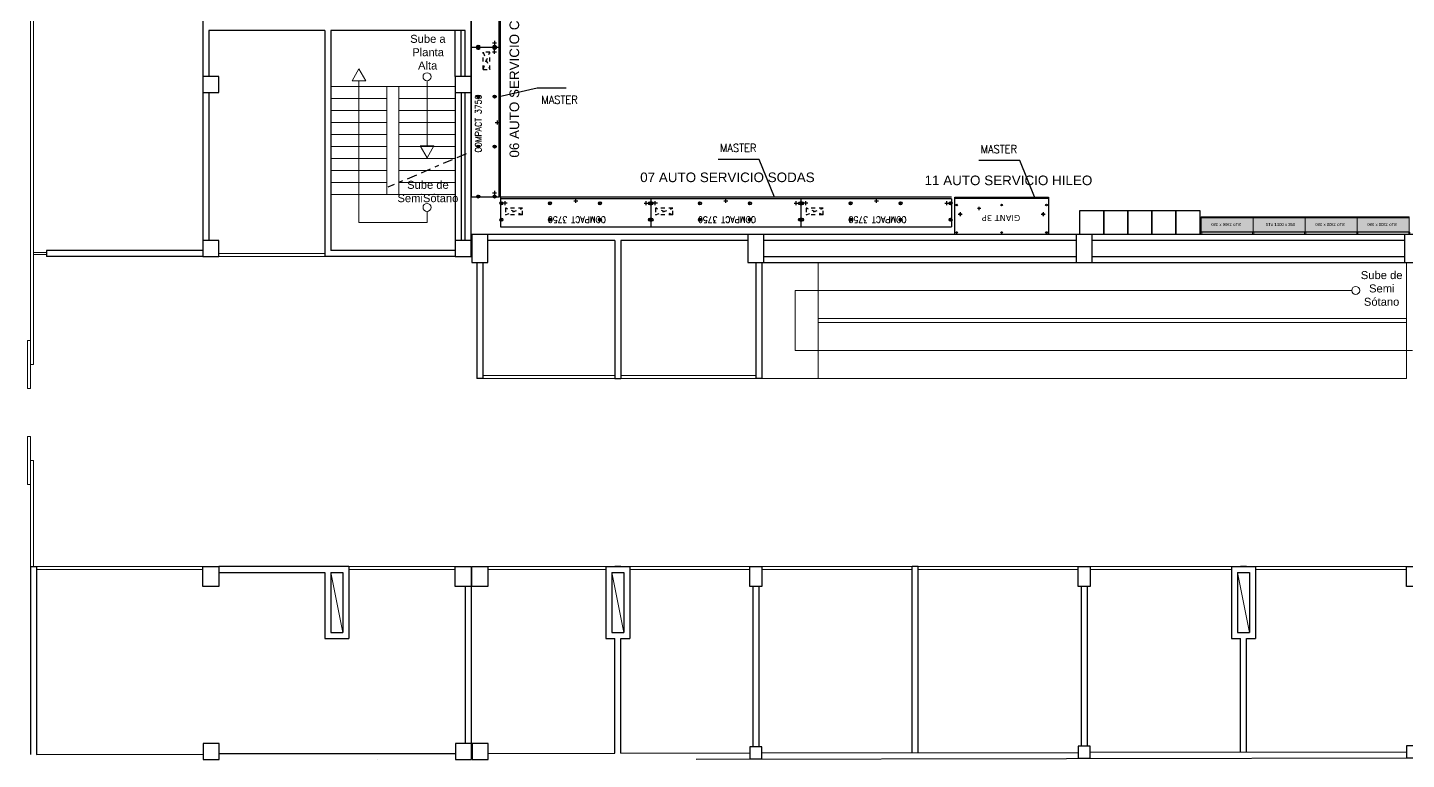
# Model space of a CAD drawing. Header units: millimetres. Extents: x 3075.9 to 3157.7, y 1648.7 to 1706.1.
# Drawn here: x 3075.94 to 3110.39, y 1648.72 to 1667.02 of the extents above; entities that cross this region are included whole.
import ezdxf
from ezdxf.enums import TextEntityAlignment as Align

# ---------------------------------------------------------------- set-up
doc = ezdxf.new("R2010")
doc.units = ezdxf.units.MM
for name, pattern in [('MORSE_G2', [0.875, 0.25, -0.125, 0.25, -0.125, 0, -0.125]), ('TRATTEGGIATA', [0.75, 0.5, -0.25]), ('TRATTEGGIATA2', [0.375, 0.25, -0.125])]:
    doc.linetypes.add(name, pattern=pattern)
doc.layers.add('-h gondolas', color=7, linetype='Continuous', true_color=0xbfbdbb)
for name, color, linetype in [('AR-MUEBLES DE FRÍO', 7, 'Continuous'), ('CAMARAS DE FRIO', 5, 'Continuous'), ('COSTAN-CAM-NOMENCLATURAS', 7, 'Continuous'), ('COSTAN-EXH-BLK-EXTERIOR', 3, 'Continuous'), ('DESAGUE MAQUINA', 3, 'Continuous'), ('DESAGUE PISO', 7, 'TRATTEGGIATA'), ('GABINETE', 1, 'Continuous'), ('PATAS', 6, 'Continuous'), ('QUADRO_ELETTRICO', 8, 'Continuous'), ('TESTI20', 3, 'Continuous'), ('TEXTO', 111, 'Continuous')]:
    doc.layers.add(name, color=color, linetype=linetype)
for name, color, linetype, lineweight in [('Carpinteria de aluminio', 4, 'Continuous', 5), ('Estructura HoAo', 7, 'Continuous', 30), ('Gondolas Hiper', 30, 'Continuous', 0), ('Muros de ladrillo', 6, 'Continuous', 30), ('Rampas y gradas', 3, 'Continuous', 0), ('Símbolos', 7, 'Continuous', 0)]:
    doc.layers.add(name, color=color, linetype=linetype, lineweight=lineweight)
doc.layers.add('MUEBLES DE FRIO', color=7, linetype='Continuous', lineweight=9, true_color=0xffffff)
doc.styles.add('Arial', font='arial.ttf')
doc.styles.add('Century Gothic', font='GOTHIC.TTF')
doc.styles.add('ROMANS', font='romans.shx', dxfattribs={"width": 0.9})
doc.styles.get("Standard").update_dxf_attribs({"font": 'arial.ttf'})
doc.styles.add('TESTI15', font='romans.shx', dxfattribs={"width": 0.9, "height": 1.5})

# ---------------------------------------------------------------- blocks, each defined once
blk = doc.blocks.new('POSICION DE DESAGUE')
for p, q in [((-40, 0), (40, 0)), ((0, 40), (0, -40))]:
    blk.add_line(p, q)
blk = doc.blocks.new('giant 3p nuevo')
for p, q in [((1.3, 1.894), (1.229, 1.823)), ((1.3, 1.823), (1.229, 1.894)), ((-0.166, 0.428), (-0.237, 0.357)), ((-0.166, 0.357), (-0.237, 0.428))]:
    blk.add_line(p, q)
at = {"color": 1}
blk.add_line((-0.021, 0.021), (1.636, 1.678), dxfattribs=at)
for centre, radius in [((0.999, 2.244), 0.02), ((1.264, 1.858), 0.025), ((1.485, 1.758), 0.02), ((0.206, 1.451), 0.02), ((0.692, 0.965), 0.02), ((-0.587, 0.658), 0.02), ((-0.201, 0.392), 0.025), ((-0.101, 0.172), 0.02)]:
    blk.add_circle(centre, radius)
at = {"layer": 'COSTAN-EXH-BLK-EXTERIOR', "color": 5}
blk.add_lwpolyline([(-0.658, 0.658), (0.999, 2.314), (1.657, 1.657), (0, 0), (-0.658, 0.658)], dxfattribs=at)
at = {"xscale": 0.001, "yscale": 0.001, "zscale": 0.001, "rotation": 44.99999999999995}
blk.add_blockref('POSICION DE DESAGUE', (1.027, 1.423), dxfattribs=at)
at = {"color": 7, "insert": (0.079, 0.917), "char_height": 0.15, "width": 2.34604, "attachment_point": 1, "rotation": 45}
blk.add_mtext('{\\fVerdana|b0|i0|c0|p34;GIANT 3P}', dxfattribs=at)
blk = doc.blocks.new('gondola 1.30')
at = {"layer": '-h gondolas'}
h = blk.add_hatch(color=256, dxfattribs=at)
h.dxf.hatch_style = 1
h.paths.add_polyline_path([(7568.851, 4757.471), (7568.851, 4757.851), (7567.551, 4757.851), (7567.551, 4757.471)])
h.paths.add_polyline_path([(7568.866, 4757.851), (7568.836, 4757.851), (7568.836, 4757.911), (7568.866, 4757.911)])
h.paths.add_polyline_path([(7567.566, 4757.851), (7567.536, 4757.851), (7567.536, 4757.911), (7567.566, 4757.911)])
blk.add_line((7567.551, 4757.841), (7567.551, 4757.491))
at = {"linetype": 'Continuous', "lineweight": 0}
blk.add_line((7568.851, 4757.491), (7567.551, 4757.491), dxfattribs=at)
at = {"linetype": 'Continuous', "lineweight": 0, "flags": 128}
for points in [[(7567.566, 4757.851), (7567.536, 4757.851), (7567.536, 4757.911), (7567.566, 4757.911)], [(7568.866, 4757.851), (7568.836, 4757.851), (7568.836, 4757.911), (7568.866, 4757.911)]]:
    blk.add_lwpolyline(points, close=True, dxfattribs=at)
blk.add_lwpolyline([(7568.851, 4757.851), (7568.851, 4757.841), (7567.551, 4757.841)], dxfattribs=at)
at = {"linetype": 'Continuous', "lineweight": 0}
blk.add_lwpolyline([(7568.851, 4757.471), (7568.851, 4757.851), (7567.551, 4757.851), (7567.551, 4757.471)], close=True, dxfattribs=at)
at = {"layer": 'Gondolas Hiper', "linetype": 'Continuous', "lineweight": 0, "insert": (7567.803, 4757.623), "char_height": 0.075, "attachment_point": 3, "rotation": 180, "line_spacing_factor": 1.031632, "style": 'Century Gothic'}
blk.add_mtext('{\\fArial|b0|i0|c0|p34;\\C7;STo 1300 x 350}', dxfattribs=at)
blk = doc.blocks.new('LI_TL1_C_375')
at = {"layer": 'DESAGUE MAQUINA'}
for p, q in [((165, -590), (65, -590)), ((115, -540), (115, -640)), ((3585, -590), (3685, -590)), ((3635, -540), (3635, -640))]:
    blk.add_line(p, q, dxfattribs=at)
at = {"layer": 'DESAGUE PISO'}
for p, q in [((1925, -650), (1825, -650)), ((1875, -600), (1875, -700))]:
    blk.add_line(p, q, dxfattribs=at)
at = {"layer": 'GABINETE'}
for p, q in [((3750, 0), (0, 0)), ((0, -705), (0, 0)), ((0, -705), (3750, -705))]:
    blk.add_line(p, q, dxfattribs=at)
at = {"layer": 'GABINETE', "color": 3, "linetype": 'ByBlock'}
blk.add_line((0, -740), (3750, -740), dxfattribs=at)
at = {"layer": 'PATAS'}
for p, q in [((-18, -180), (58, -180)), ((20, -142), (20, -218)), ((1232, -180), (1308, -180)), ((1270, -142), (1270, -218)), ((2482, -180), (2558, -180)), ((2520, -142), (2520, -218)), ((3768, -180), (3692, -180)), ((3730, -142), (3730, -218)), ((-18, -590), (58, -590)), ((20, -552), (20, -628)), ((1232, -590), (1308, -590)), ((1270, -552), (1270, -628)), ((2482, -590), (2558, -590)), ((2520, -552), (2520, -628)), ((3768, -590), (3692, -590)), ((3730, -552), (3730, -628))]:
    blk.add_line(p, q, dxfattribs=at)
for centre in [(20, -180), (1270, -180), (2520, -180), (3730, -180), (20, -590), (1270, -590), (2520, -590), (3730, -590)]:
    blk.add_circle(centre, 37.6, dxfattribs=at)
at = {"layer": 'QUADRO_ELETTRICO', "linetype": 'TRATTEGGIATA2'}
for p, q in [((3200, -300), (3630, -300)), ((3200, -300), (3630, -470)), ((3630, -300), (3200, -470)), ((3200, -300), (3200, -470)), ((3630, -470), (3630, -300)), ((3200, -470), (3630, -470))]:
    blk.add_line(p, q, dxfattribs=at)
at = {"layer": 'TESTI20', "style": 'TESTI15', "width": 0.9}
blk.add_text('COMPACT 3750', height=157.1, dxfattribs=at).set_placement((1843, -179), align=Align.MIDDLE)

msp = doc.modelspace()

# ---------------------------------------------------------------- linework, layer by layer
at = {"lineweight": 0}
for p, q in [((3083.523, 1653.393), (3083.823, 1651.893)), ((3090.543, 1653.393), (3090.843, 1651.893)), ((3106.173, 1653.393), (3106.473, 1651.893))]:
    msp.add_line(p, q, dxfattribs=at)
at = {"layer": 'AR-MUEBLES DE FRÍO'}
for points in [[(3102.236, 1662.443), (3102.836, 1662.443), (3102.836, 1661.843), (3102.236, 1661.843)], [(3102.836, 1662.443), (3103.436, 1662.443), (3103.436, 1661.843), (3102.836, 1661.843)], [(3103.436, 1662.443), (3104.036, 1662.443), (3104.036, 1661.843), (3103.436, 1661.843)], [(3104.036, 1662.443), (3104.636, 1662.443), (3104.636, 1661.843), (3104.036, 1661.843)], [(3104.636, 1662.443), (3105.236, 1662.443), (3105.236, 1661.843), (3104.636, 1661.843)]]:
    msp.add_lwpolyline(points, close=True, dxfattribs=at)
at = {"layer": 'CAMARAS DE FRIO', "color": 1}
for p, q in [((3087.723, 1665.293), (3088.676, 1665.508)), ((3088.676, 1665.508), (3089.402, 1665.508)), ((3094.226, 1663.721), (3093.194, 1663.721)), ((3094.608, 1662.773), (3094.226, 1663.721)), ((3100.739, 1663.691), (3099.707, 1663.691)), ((3101.121, 1662.743), (3100.739, 1663.691))]:
    msp.add_line(p, q, dxfattribs=at)
at = {"layer": 'Carpinteria de aluminio'}
for p, q in [((3076.018, 1674.313), (3076.018, 1658.593)), ((3076.093, 1674.313), (3076.093, 1658.593)), ((3076.418, 1661.393), (3076.093, 1661.393)), ((3076.418, 1661.343), (3076.093, 1661.343)), ((3083.373, 1661.368), (3080.723, 1661.368)), ((3083.373, 1661.368), (3080.723, 1661.368)), ((3083.373, 1661.293), (3080.723, 1661.293)), ((3083.373, 1661.293), (3080.723, 1661.293)), ((3076.018, 1658.593), (3076.093, 1658.593)), ((3087.318, 1658.318), (3090.618, 1658.318)), ((3087.318, 1658.243), (3090.618, 1658.243)), ((3090.768, 1658.318), (3094.143, 1658.318)), ((3090.768, 1658.243), (3094.143, 1658.243)), ((3076.018, 1656.193), (3076.018, 1653.543)), ((3076.018, 1656.193), (3076.093, 1656.193)), ((3076.093, 1656.193), (3076.093, 1653.543)), ((3076.168, 1653.543), (3080.318, 1653.543)), ((3076.168, 1653.468), (3080.318, 1653.468)), ((3083.973, 1653.543), (3086.623, 1653.543)), ((3083.973, 1653.468), (3086.623, 1653.468)), ((3087.443, 1653.543), (3090.393, 1653.543)), ((3087.443, 1653.468), (3090.393, 1653.468)), ((3090.993, 1653.543), (3093.993, 1653.543)), ((3090.993, 1653.468), (3093.993, 1653.468)), ((3094.293, 1653.543), (3098.048, 1653.543)), ((3094.293, 1653.468), (3098.048, 1653.468)), ((3098.198, 1653.543), (3102.193, 1653.543)), ((3098.198, 1653.468), (3102.193, 1653.468)), ((3102.493, 1653.543), (3110.393, 1653.543)), ((3102.493, 1653.468), (3106.023, 1653.468)), ((3106.623, 1653.468), (3110.393, 1653.468))]:
    msp.add_line(p, q, dxfattribs=at)
for points in [[(3075.943, 1659.193), (3075.943, 1657.993), (3076.018, 1657.993), (3076.018, 1659.193)], [(3075.943, 1656.793), (3075.943, 1655.593), (3076.018, 1655.593), (3076.018, 1656.793)]]:
    msp.add_lwpolyline(points, close=True, dxfattribs=at)
at = {"layer": 'COSTAN-CAM-NOMENCLATURAS', "color": 1}
msp.add_line((3087.763, 1662.773), (3087.763, 1662.033), dxfattribs=at)
at = {"layer": 'Estructura HoAo'}
for points in [[(3080.323, 1665.793), (3080.323, 1665.393), (3080.723, 1665.393), (3080.723, 1665.793)], [(3080.323, 1665.793), (3080.323, 1665.393), (3080.723, 1665.393), (3080.723, 1665.793)], [(3080.323, 1665.793), (3080.323, 1665.393), (3080.723, 1665.393), (3080.723, 1665.793)], [(3080.323, 1665.793), (3080.323, 1665.393), (3080.723, 1665.393), (3080.723, 1665.793)], [(3086.623, 1665.793), (3086.623, 1665.393), (3087.023, 1665.393), (3087.023, 1665.793)], [(3086.623, 1665.793), (3086.623, 1665.393), (3087.023, 1665.393), (3087.023, 1665.793)], [(3080.323, 1661.693), (3080.323, 1661.293), (3080.723, 1661.293), (3080.723, 1661.693)], [(3080.323, 1661.693), (3080.323, 1661.293), (3080.723, 1661.293), (3080.723, 1661.693)], [(3086.623, 1661.693), (3086.623, 1661.293), (3087.023, 1661.293), (3087.023, 1661.693)], [(3086.623, 1661.693), (3086.623, 1661.293), (3087.023, 1661.293), (3087.023, 1661.693)], [(3087.043, 1661.843), (3087.043, 1661.143), (3087.443, 1661.143), (3087.443, 1661.843)], [(3093.943, 1661.843), (3093.943, 1661.143), (3094.343, 1661.143), (3094.343, 1661.843)], [(3102.143, 1661.843), (3102.143, 1661.143), (3102.543, 1661.143), (3102.543, 1661.843)], [(3110.343, 1661.843), (3110.343, 1661.143), (3110.743, 1661.143), (3110.743, 1661.843)], [(3080.718, 1653.543), (3080.718, 1653.043), (3080.318, 1653.043), (3080.318, 1653.543)], [(3087.023, 1653.543), (3087.023, 1653.043), (3086.623, 1653.043), (3086.623, 1653.543)], [(3087.443, 1653.543), (3087.443, 1653.043), (3087.043, 1653.043), (3087.043, 1653.543)], [(3093.993, 1653.543), (3094.293, 1653.543), (3094.293, 1653.043), (3093.993, 1653.043)], [(3102.193, 1653.543), (3102.493, 1653.543), (3102.493, 1653.043), (3102.193, 1653.043)], [(3110.393, 1653.543), (3110.693, 1653.543), (3110.693, 1653.043), (3110.393, 1653.043)], [(3080.326, 1649.117), (3080.326, 1648.717), (3080.726, 1648.717), (3080.726, 1649.117)], [(3086.631, 1649.118), (3086.631, 1648.718), (3087.031, 1648.718), (3087.031, 1649.118)], [(3087.051, 1649.118), (3087.051, 1648.718), (3087.451, 1648.718), (3087.451, 1649.118)], [(3093.993, 1649.028), (3093.993, 1648.728), (3094.293, 1648.728), (3094.293, 1649.028)], [(3102.193, 1649.044), (3102.193, 1648.744), (3102.493, 1648.744), (3102.493, 1649.044)], [(3110.393, 1649.059), (3110.393, 1648.759), (3110.693, 1648.759), (3110.693, 1649.059)]]:
    msp.add_lwpolyline(points, close=True, dxfattribs=at)
at = {"layer": 'Muros de ladrillo'}
for p, q in [((3080.323, 1673.593), (3080.323, 1665.793)), ((3080.323, 1673.593), (3080.323, 1665.793)), ((3087.023, 1665.793), (3087.023, 1673.593)), ((3087.023, 1665.793), (3087.023, 1673.593)), ((3080.473, 1666.943), (3080.473, 1665.793)), ((3083.373, 1666.943), (3080.473, 1666.943)), ((3080.473, 1666.943), (3080.473, 1665.793)), ((3083.373, 1666.943), (3080.473, 1666.943)), ((3083.373, 1666.943), (3083.373, 1661.293)), ((3083.373, 1666.943), (3083.373, 1661.293)), ((3086.873, 1666.943), (3083.523, 1666.943)), ((3083.523, 1666.943), (3083.523, 1661.443)), ((3086.873, 1666.943), (3083.523, 1666.943)), ((3083.523, 1666.943), (3083.523, 1661.443)), ((3086.623, 1665.793), (3086.623, 1666.943)), ((3086.623, 1665.793), (3086.623, 1666.943)), ((3086.773, 1665.793), (3086.773, 1666.943)), ((3086.773, 1665.793), (3086.773, 1666.943)), ((3086.873, 1665.793), (3086.873, 1666.943)), ((3086.873, 1665.793), (3086.873, 1666.943)), ((3080.323, 1665.393), (3080.323, 1661.693)), ((3080.323, 1665.393), (3080.323, 1661.693)), ((3080.473, 1665.393), (3080.473, 1661.693)), ((3080.473, 1665.393), (3080.473, 1661.693)), ((3086.623, 1665.393), (3086.623, 1661.693)), ((3086.623, 1665.393), (3086.623, 1661.693)), ((3086.773, 1665.393), (3086.773, 1661.693)), ((3086.773, 1665.393), (3086.773, 1661.693)), ((3086.873, 1661.693), (3086.873, 1665.393)), ((3086.873, 1661.693), (3086.873, 1665.393)), ((3087.023, 1661.693), (3087.023, 1665.393)), ((3087.023, 1661.693), (3087.023, 1665.393)), ((3093.943, 1661.843), (3087.443, 1661.843)), ((3090.618, 1661.693), (3087.443, 1661.693)), ((3090.618, 1661.693), (3090.618, 1658.243)), ((3093.943, 1661.693), (3090.768, 1661.693)), ((3090.768, 1661.693), (3090.768, 1658.243)), ((3102.143, 1661.843), (3094.343, 1661.843)), ((3102.143, 1661.693), (3094.343, 1661.693)), ((3110.343, 1661.843), (3102.543, 1661.843)), ((3110.343, 1661.693), (3102.543, 1661.693)), ((3080.318, 1661.443), (3076.418, 1661.443)), ((3076.418, 1661.443), (3076.418, 1661.293)), ((3080.318, 1661.293), (3076.418, 1661.293)), ((3086.623, 1661.293), (3083.373, 1661.293)), ((3086.623, 1661.293), (3083.373, 1661.293)), ((3086.623, 1661.443), (3083.523, 1661.443)), ((3086.623, 1661.443), (3083.523, 1661.443)), ((3094.343, 1661.293), (3102.143, 1661.293)), ((3102.543, 1661.293), (3110.343, 1661.293)), ((3087.168, 1661.143), (3087.168, 1658.243)), ((3087.318, 1661.143), (3087.318, 1658.243)), ((3094.143, 1661.143), (3094.143, 1658.243)), ((3094.293, 1661.143), (3094.293, 1658.243)), ((3094.343, 1661.143), (3102.143, 1661.143)), ((3102.543, 1661.143), (3110.343, 1661.143)), ((3087.318, 1658.243), (3087.168, 1658.243)), ((3090.618, 1658.243), (3090.768, 1658.243)), ((3094.293, 1658.243), (3094.143, 1658.243)), ((3076.018, 1653.543), (3076.018, 1648.84)), ((3076.018, 1653.543), (3076.168, 1653.543)), ((3076.168, 1653.543), (3076.168, 1648.843)), ((3083.973, 1653.543), (3080.718, 1653.543)), ((3080.718, 1653.393), (3083.373, 1653.393)), ((3083.373, 1653.393), (3083.373, 1651.743)), ((3083.523, 1653.393), (3083.523, 1651.893)), ((3083.523, 1653.393), (3083.823, 1653.393)), ((3083.823, 1653.393), (3083.823, 1651.893)), ((3083.973, 1653.543), (3083.973, 1651.743)), ((3090.393, 1653.543), (3090.393, 1651.743)), ((3090.393, 1653.543), (3090.993, 1653.543)), ((3090.543, 1653.393), (3090.543, 1651.893)), ((3090.543, 1653.393), (3090.843, 1653.393)), ((3090.768, 1653.543), (3090.618, 1653.543)), ((3090.843, 1653.393), (3090.843, 1651.893)), ((3090.993, 1653.543), (3090.993, 1651.743)), ((3098.048, 1648.886), (3098.048, 1653.543)), ((3098.198, 1653.543), (3098.048, 1653.543)), ((3098.198, 1648.886), (3098.198, 1653.543)), ((3106.023, 1653.543), (3106.023, 1651.743)), ((3106.023, 1653.543), (3106.623, 1653.543)), ((3106.173, 1653.393), (3106.173, 1651.893)), ((3106.173, 1653.393), (3106.473, 1653.393)), ((3106.398, 1653.543), (3106.248, 1653.543)), ((3106.473, 1653.393), (3106.473, 1651.893)), ((3106.623, 1653.543), (3106.623, 1651.743)), ((3086.873, 1653.043), (3086.873, 1649.118)), ((3087.023, 1653.043), (3087.023, 1649.118)), ((3094.068, 1653.043), (3094.068, 1649.028)), ((3094.218, 1653.043), (3094.218, 1649.028)), ((3102.268, 1653.043), (3102.268, 1649.044)), ((3102.418, 1653.043), (3102.418, 1649.044)), ((3083.373, 1651.743), (3083.973, 1651.743)), ((3083.523, 1651.893), (3083.823, 1651.893)), ((3090.393, 1651.743), (3090.618, 1651.743)), ((3090.543, 1651.893), (3090.843, 1651.893)), ((3090.618, 1648.871), (3090.618, 1651.743)), ((3090.768, 1648.871), (3090.768, 1651.743)), ((3090.768, 1651.743), (3090.993, 1651.743)), ((3106.023, 1651.743), (3106.248, 1651.743)), ((3106.173, 1651.893), (3106.473, 1651.893)), ((3106.248, 1648.901), (3106.248, 1651.743)), ((3106.398, 1648.901), (3106.398, 1651.743)), ((3106.398, 1651.743), (3106.623, 1651.743)), ((3090.768, 1648.871), (3093.993, 1648.878)), ((3094.293, 1648.879), (3102.193, 1648.893)), ((3102.493, 1648.894), (3110.393, 1648.908)), ((3076.168, 1648.843), (3080.326, 1648.851)), ((3080.726, 1648.862), (3086.631, 1648.862)), ((3084.698, 1648.716), (3084.698, 1648.716)), ((3087.451, 1648.864), (3090.618, 1648.871)), ((3092.648, 1648.726), (3143.148, 1648.819))]:
    msp.add_line(p, q, dxfattribs=at)
at = {"layer": 'Rampas y gradas'}
for p, q in [((3086.623, 1665.543), (3083.523, 1665.543)), ((3086.623, 1665.543), (3083.523, 1665.543)), ((3084.923, 1662.843), (3084.923, 1665.543)), ((3084.923, 1662.843), (3084.923, 1665.543)), ((3085.223, 1662.843), (3085.223, 1665.543)), ((3085.223, 1662.843), (3085.223, 1665.543)), ((3084.923, 1665.243), (3083.523, 1665.243)), ((3084.923, 1665.243), (3083.523, 1665.243)), ((3086.623, 1665.243), (3085.223, 1665.243)), ((3086.623, 1665.243), (3085.223, 1665.243)), ((3084.923, 1664.943), (3083.523, 1664.943)), ((3084.923, 1664.943), (3083.523, 1664.943)), ((3086.623, 1664.943), (3085.223, 1664.943)), ((3086.623, 1664.943), (3085.223, 1664.943)), ((3084.923, 1664.643), (3083.523, 1664.643)), ((3084.923, 1664.643), (3083.523, 1664.643)), ((3086.623, 1664.643), (3085.223, 1664.643)), ((3086.623, 1664.643), (3085.223, 1664.643)), ((3084.923, 1664.343), (3083.523, 1664.343)), ((3084.923, 1664.343), (3083.523, 1664.343)), ((3084.923, 1664.043), (3083.523, 1664.043)), ((3084.923, 1664.043), (3083.523, 1664.043)), ((3086.623, 1664.343), (3085.223, 1664.343)), ((3086.623, 1664.343), (3085.223, 1664.343)), ((3086.623, 1664.043), (3085.223, 1664.043)), ((3086.623, 1664.043), (3085.223, 1664.043)), ((3084.923, 1663.743), (3083.523, 1663.743)), ((3084.923, 1663.743), (3083.523, 1663.743)), ((3086.623, 1663.743), (3085.223, 1663.743)), ((3086.623, 1663.743), (3085.223, 1663.743)), ((3084.923, 1663.443), (3083.523, 1663.443)), ((3084.923, 1663.443), (3083.523, 1663.443)), ((3086.623, 1663.443), (3085.223, 1663.443)), ((3086.623, 1663.443), (3085.223, 1663.443)), ((3084.923, 1663.143), (3083.523, 1663.143)), ((3084.923, 1663.143), (3083.523, 1663.143)), ((3086.623, 1663.143), (3085.223, 1663.143)), ((3086.623, 1663.143), (3085.223, 1663.143)), ((3086.623, 1662.843), (3083.523, 1662.843)), ((3086.623, 1662.843), (3083.523, 1662.843)), ((3095.693, 1658.243), (3095.693, 1661.143)), ((3110.393, 1658.243), (3110.393, 1661.143)), ((3110.393, 1659.743), (3095.693, 1659.743)), ((3110.393, 1659.643), (3095.693, 1659.643)), ((3110.393, 1658.243), (3094.293, 1658.243))]:
    msp.add_line(p, q, dxfattribs=at)
at = {"layer": 'Símbolos'}
for p, q in [((3084.223, 1665.689), (3084.223, 1662.143)), ((3084.223, 1665.689), (3084.223, 1662.143)), ((3085.923, 1665.689), (3085.923, 1664.058)), ((3085.923, 1665.689), (3085.923, 1664.058)), ((3085.923, 1662.421), (3085.923, 1662.143)), ((3085.923, 1662.421), (3085.923, 1662.143)), ((3085.923, 1662.143), (3084.223, 1662.143)), ((3085.923, 1662.143), (3084.223, 1662.143)), ((3109.028, 1660.443), (3095.118, 1660.443)), ((3095.118, 1658.943), (3095.118, 1660.443)), ((3110.543, 1658.943), (3095.118, 1658.943))]:
    msp.add_line(p, q, dxfattribs=at)
at = {"layer": 'Símbolos', "linetype": 'MORSE_G2', "lineweight": 30}
msp.add_line((3086.899, 1663.861), (3084.947, 1663.025), dxfattribs=at)
msp.add_line((3086.899, 1663.861), (3084.947, 1663.025), dxfattribs=at)
at = {"layer": 'Símbolos'}
for points in [[(3084.223, 1665.989), (3084.05, 1665.689), (3084.396, 1665.689)], [(3084.223, 1665.989), (3084.05, 1665.689), (3084.396, 1665.689)], [(3085.923, 1663.758), (3086.096, 1664.058), (3085.75, 1664.058)], [(3085.923, 1663.758), (3086.096, 1664.058), (3085.75, 1664.058)]]:
    msp.add_lwpolyline(points, close=True, dxfattribs=at)
for centre in [(3085.923, 1665.789), (3085.923, 1665.789), (3085.923, 1662.521), (3085.923, 1662.521), (3109.128, 1660.443)]:
    msp.add_circle(centre, 0.1, dxfattribs=at)

# ---------------------------------------------------------------- block references
at = {"layer": 'AR-MUEBLES DE FRÍO', "rotation": 135}
msp.add_blockref('giant 3p nuevo', (3101.451, 1662.773), dxfattribs=at)
at = {"layer": 'COSTAN-CAM-NOMENCLATURAS', "xscale": 0.001, "yscale": 0.001, "zscale": 0.001}
for p, rotation in [((3087.023, 1666.523), 89.99999999999997), ((3087.023, 1662.773), 89.99999999999997), ((3091.513, 1662.033), 179.9999999999999), ((3095.263, 1662.033), 179.9999999999999), ((3099.025, 1662.033), 179.9999999999999)]:
    msp.add_blockref('LI_TL1_C_375', p, dxfattribs=dict(at, rotation=rotation))
at = {"layer": 'Gondolas Hiper', "linetype": 'Continuous', "lineweight": 0, "xscale": -1, "rotation": 180}
for p in [(-4462.284, 6419.754), (-4459.684, 6419.754), (-4458.384, 6419.754)]:
    msp.add_blockref('gondola 1.30', p, dxfattribs=at)
at = {"layer": 'Gondolas Hiper', "linetype": 'Continuous', "lineweight": 0, "rotation": 180}
msp.add_blockref('gondola 1.30', (10675.418, 6419.754), dxfattribs=at)

# ---------------------------------------------------------------- texts
at = {"layer": 'MUEBLES DE FRIO', "color": 1, "lineweight": 9, "char_height": 0.2, "width": 7.40987, "attachment_point": 2, "style": 'ROMANS'}
for insert in [(3089.235, 1665.313, -0.019), (3093.699, 1664.107, -0.019), (3100.212, 1664.077, -0.019)]:
    msp.add_mtext('MASTER', dxfattribs=dict(at, insert=insert))
at = {"layer": 'Símbolos', "char_height": 0.2, "attachment_point": 1}
for s, insert in [('\\pi0.11733;Sube a \\P\\pi0.16849;Planta \\P\\pi0.3131;Alta', (3085.386, 1666.836)), ('\\pi0.11733;Sube a \\P\\pi0.16849;Planta \\P\\pi0.3131;Alta', (3085.386, 1666.836)), ('\\pi0.039497;Sube de \\P\\pi-0.2017;SemiSótano', (3085.386, 1663.185)), ('\\pi0.039497;Sube de \\P\\pi-0.2017;SemiSótano', (3085.386, 1663.185)), ('\\pi0.039497;Sube de \\P\\pi0.24536;Semi \\P\\pi0.11658;Sótano', (3109.216, 1660.928))]:
    msp.add_mtext_dynamic_manual_height_columns(s, width=1.09577, gutter_width=12.5, heights=[0], dxfattribs=dict(at, insert=insert))
at = {"layer": 'TEXTO', "color": 2, "char_height": 0.24, "width": 5.35158, "attachment_point": 1, "style": 'Arial'}
for s, insert, rotation in [('06 AUTO SERVICIO CERVEZAS', (3087.985, 1663.767), 89.9999), ('07 AUTO SERVICIO SODAS ', (3091.25, 1663.393), 359.9999), ('11 AUTO SERVICIO HILEO', (3098.355, 1663.317), 359.9999)]:
    msp.add_mtext(s, dxfattribs=dict(at, insert=insert, rotation=rotation))

doc.saveas('drawing.dxf')
